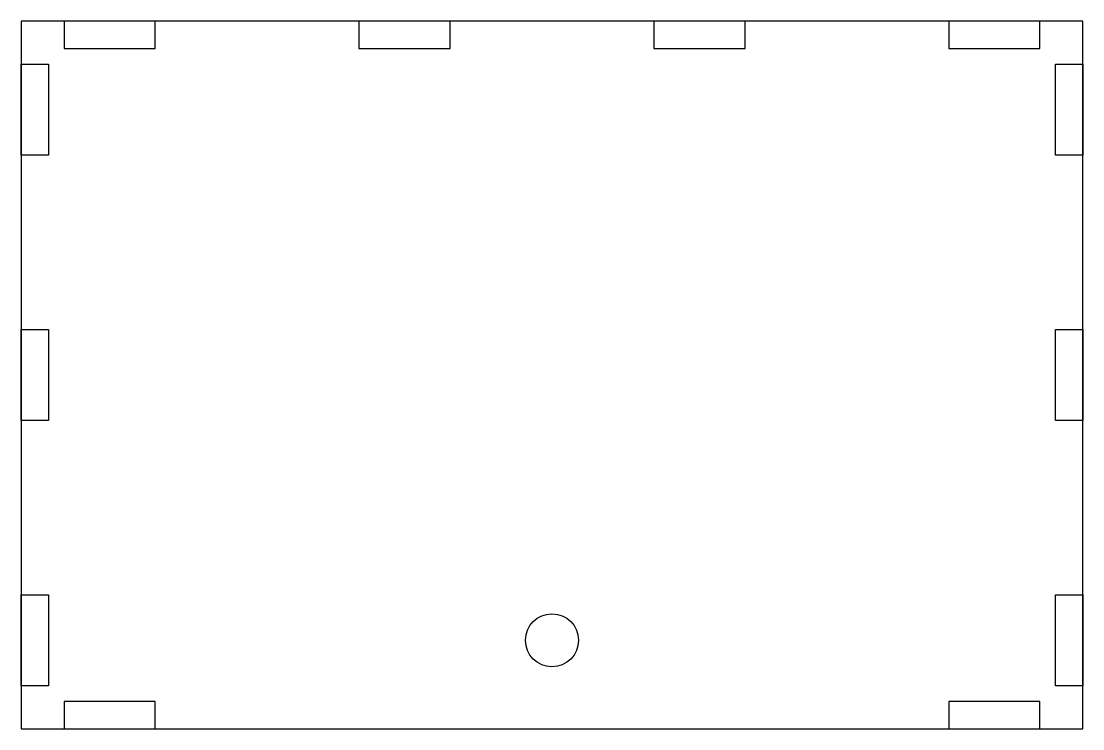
# Model space of a CAD drawing. Header units: metres. Extents: x 0 to 120, y 0 to 80.
import ezdxf

# ---------------------------------------------------------------- set-up
doc = ezdxf.new("R2010")
doc.units = ezdxf.units.M

msp = doc.modelspace()

# ---------------------------------------------------------------- linework, layer by layer
for points in [[(0, 0), (120, 0), (120, 80), (0, 80)], [(4.85, 76.9), (15.15, 76.9), (15.15, 80), (4.85, 80)], [(38.18, 76.9), (48.48, 76.9), (48.48, 80), (38.18, 80)], [(71.52, 76.9), (81.82, 76.9), (81.82, 80), (71.52, 80)], [(104.85, 76.9), (115.15, 76.9), (115.15, 80), (104.85, 80)], [(0, 64.85), (0, 75.15), (3.1, 75.15), (3.1, 64.85)], [(116.9, 64.85), (116.9, 75.15), (120, 75.15), (120, 64.85)], [(0, 34.85), (0, 45.15), (3.1, 45.15), (3.1, 34.85)], [(116.9, 34.85), (116.9, 45.15), (120, 45.15), (120, 34.85)], [(0, 4.85), (0, 15.15), (3.1, 15.15), (3.1, 4.85)], [(116.9, 4.85), (116.9, 15.15), (120, 15.15), (120, 4.85)], [(4.85, 0), (15.15, 0), (15.15, 3.1), (4.85, 3.1)], [(104.85, 0), (115.15, 0), (115.15, 3.1), (104.85, 3.1)]]:
    msp.add_lwpolyline(points, close=True)
msp.add_circle((60, 10), 3)

doc.saveas('drawing.dxf')
